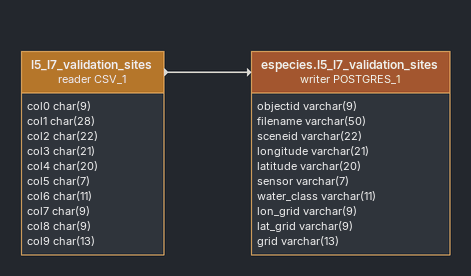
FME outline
l5_l7_validation_sites (reader CSV_1)
    attributes: col0 char(9), col1 char(28), col2 char(22), col3 char(21), col4 char(20), col5 char(7), col6 char(11), col7 char(9), col8 char(9), col9 char(13)
    -> especies.l5_l7_validation_sites (writer POSTGRES_1)
especies.l5_l7_validation_sites (writer POSTGRES_1)
    attributes: objectid varchar(9), filename varchar(50), sceneid varchar(22), longitude varchar(21), latitude varchar(20), sensor varchar(7), water_class varchar(11), lon_grid varchar(9), lat_grid varchar(9), grid varchar(13)
